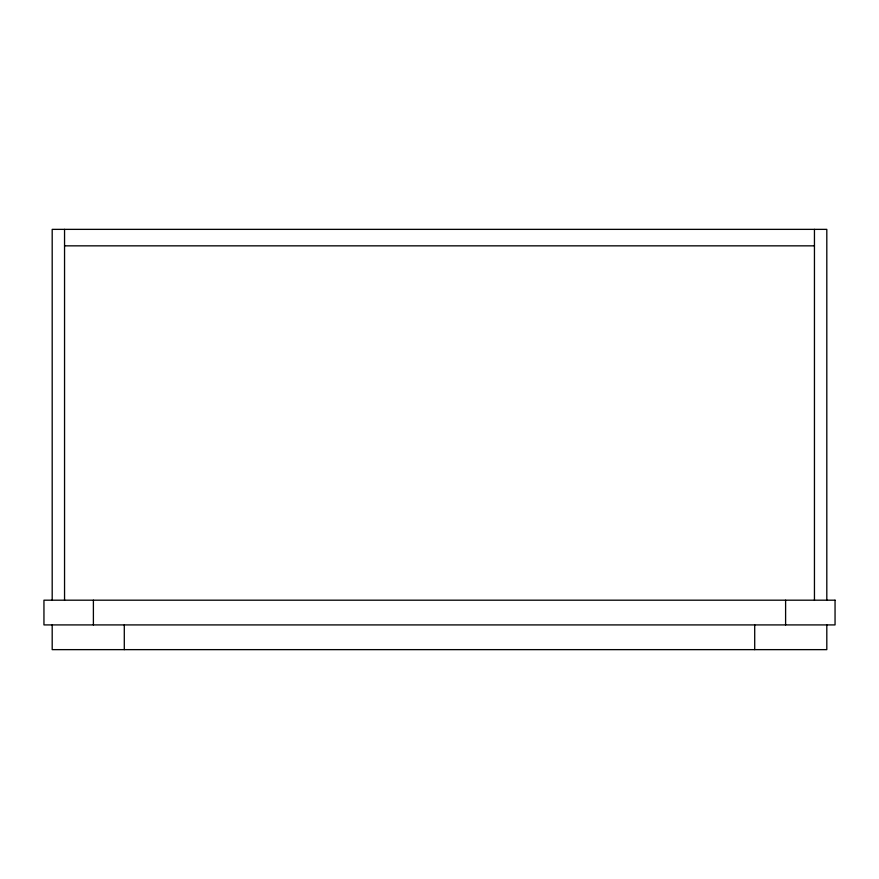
<?xml version="1.0" encoding="UTF-8"?>
<svg xmlns="http://www.w3.org/2000/svg" width="879" height="879" viewBox="0 0 879 879"><rect width="100%" height="100%" fill="white"/><g stroke="black" fill="none" stroke-linecap="round" stroke-linejoin="round"><path stroke-width="1.32" d="M64.552 245.845L814.448 245.845M826.809 600.192L826.809 229.364L52.191 229.364L52.191 600.192M826.809 624.914L826.809 649.636L52.191 649.636L52.191 624.914M814.448 229.364L814.448 600.192M785.606 600.192L785.606 624.914M754.709 624.914L754.709 649.636M124.291 624.914L124.291 649.636M93.394 600.192L93.394 624.914M64.552 229.364L64.552 600.192M835.05 600.192L43.95 600.192L43.95 624.914L835.05 624.914L835.05 600.192"/></g></svg>
